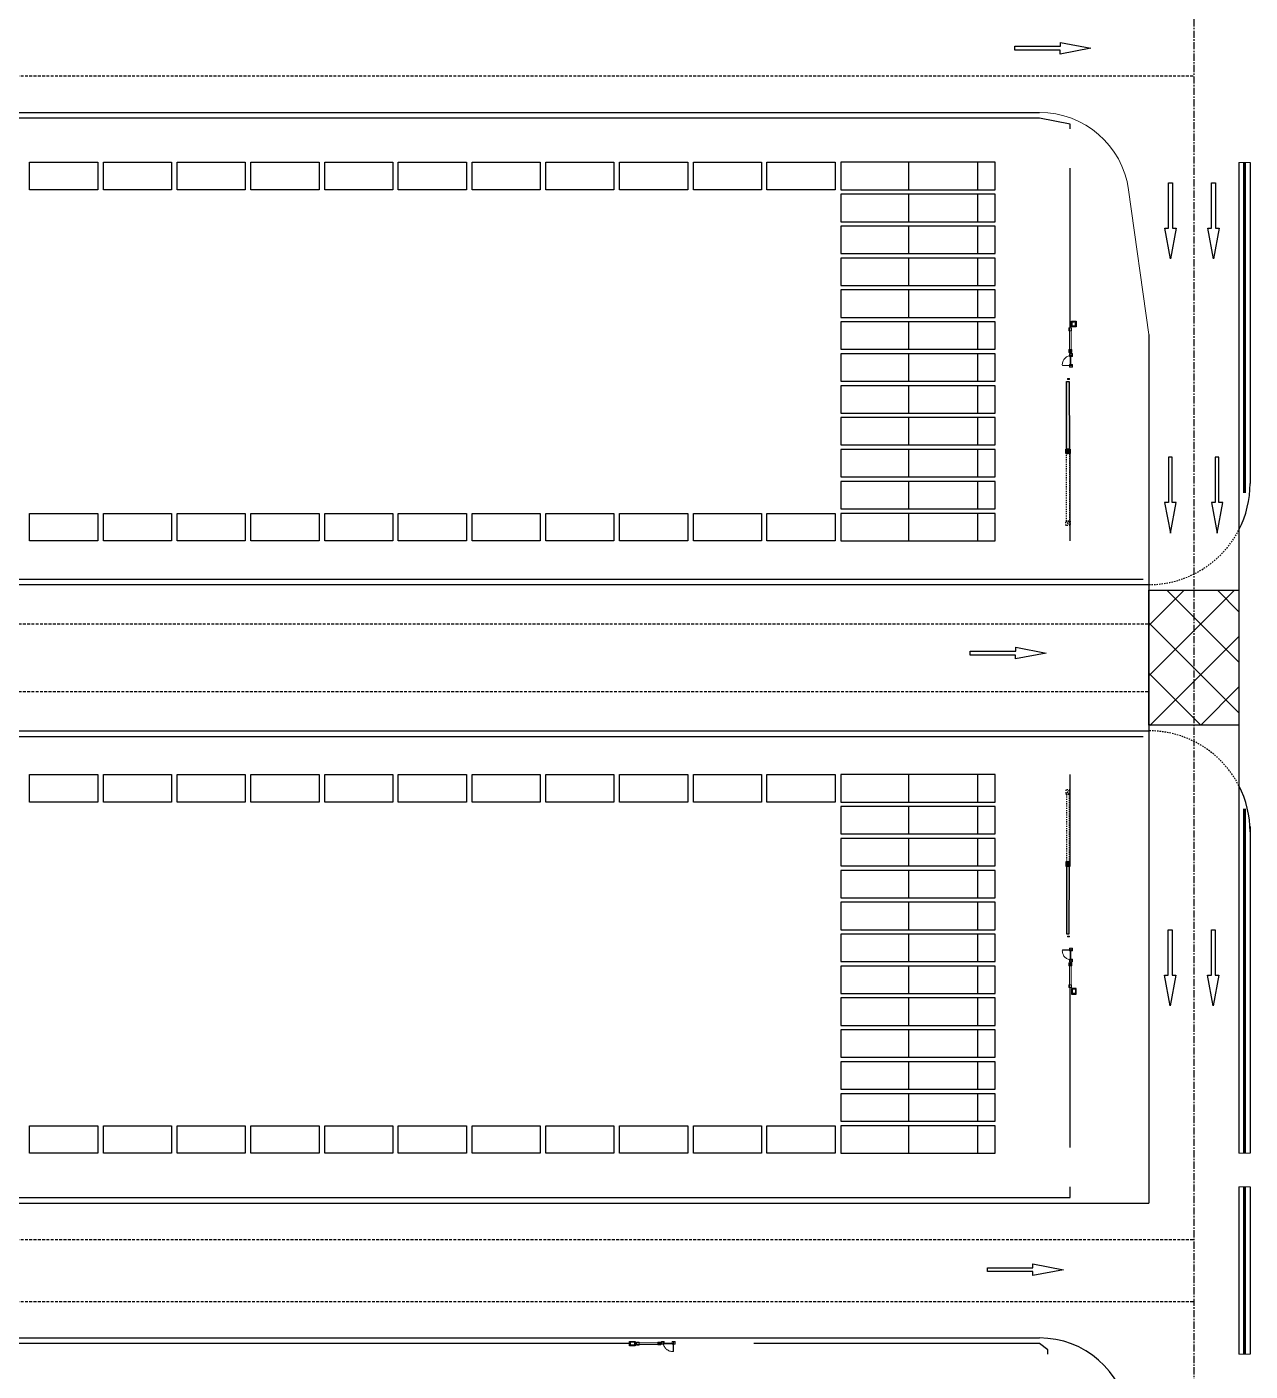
# Model space of a CAD drawing. Header units: millimetres. Extents: x -582 to 479, y -622 to 401.
# Drawn here: x 138.8 to 247.6, y -235.6 to -116.1 of the extents above; entities that cross this region are included whole.
import ezdxf

# ---------------------------------------------------------------- set-up
doc = ezdxf.new("R2010")
doc.units = ezdxf.units.MM
for name, pattern in [('CENTER', [50.8, 31.75, -6.35, 6.35, -6.35]), ('DASH', [0.35, 0.25, -0.1]), ('DASHED', [19.05, 12.7, -6.35]), ('HIDDEN2', [0.1875, 0.125, -0.0625])]:
    doc.linetypes.add(name, pattern=pattern)
for name, color, linetype in [('0001-佛渡-工艺-方案一-交汇区', 50, 'Continuous'), ('0001-佛渡-工艺-方案一-围网', 40, 'Continuous'), ('0001-佛渡-工艺-方案一-围网(内集卡一侧新增）', 40, 'Continuous'), ('0001-佛渡-平面-方案一道路中心线', 11, 'Continuous'), ('0001-佛渡-平面-方案一道路边界', 7, 'Continuous'), ('ECT', 1, 'Continuous'), ('ICT', 3, 'Continuous'), ('SLOT', 115, 'Continuous'), ('TX-箱区维修及人行门禁', 5, 'Continuous'), ('构造线', 131, 'Continuous')]:
    doc.layers.add(name, color=color, linetype=linetype)
doc.linetypes.add('FENCELINE2', pattern='A,0.25,-0.1,[132,ltypeshp.shx,S=0.1,R=0,X=-0.1,Y=0],-0.1,1', length=1.45)

# ---------------------------------------------------------------- blocks, each defined once
blk = doc.blocks.new('箱区维修人行通道及伸缩门')
h = blk.add_hatch(color=8)
h.dxf.hatch_style = 1
h.paths.add_polyline_path([(504133.76, 3299633.85), (504137.88, 3299629.48), (504137.69, 3299629.31), (504133.58, 3299633.68)])
h = blk.add_hatch(color=8)
h.dxf.hatch_style = 1
h.paths.add_polyline_path([(504137.64, 3299629.26), (504137.93, 3299629.53), (504138.2, 3299629.24), (504137.91, 3299628.97)])
at = {"color": 8}
for p, q in [((504138.2, 3299629.24, 0), (504137.64, 3299629.26, 0)), ((504137.91, 3299628.97, 0), (504137.93, 3299629.53, 0))]:
    blk.add_line(p, q, dxfattribs=at)
at = {"color": 8, "linetype": 'DASH', "ltscale": 0.1}
for p, q in [((504142.3, 3299624.31, 0), (504142.32, 3299624.87, 0)), ((504142.02, 3299624.6, 0), (504142.59, 3299624.58, 0))]:
    blk.add_line(p, q, dxfattribs=at)
at = {"color": 8, "elevation": 0}
for points in [[(504133.76, 3299633.85), (504137.88, 3299629.48), (504137.69, 3299629.31), (504133.58, 3299633.68)], [(504137.64, 3299629.26), (504137.93, 3299629.53), (504138.2, 3299629.24), (504137.91, 3299628.97)]]:
    blk.add_lwpolyline(points, close=True, dxfattribs=at)
at = {"color": 8, "linetype": 'DASH', "ltscale": 0.1, "elevation": 0}
for points in [[(504138.15, 3299629.19), (504142.26, 3299624.82), (504142.08, 3299624.65), (504137.97, 3299629.02)], [(504142.02, 3299624.6), (504142.32, 3299624.87), (504142.59, 3299624.58), (504142.3, 3299624.31)]]:
    blk.add_lwpolyline(points, close=True, dxfattribs=at)
blk = doc.blocks.new('双侧道闸')
at = {"color": 8, "linetype": 'Continuous', "lineweight": 25}
for p, q in [((0.45, -14.31), (0.19, -14.31)), ((0.19, -14.31), (0.19, -14.31)), ((0.19, -14.68), (0.19, -14.31)), ((0.24, -14.31), (0.24, -14.29)), ((0.24, -14.29), (0.37, -14.29)), ((0.37, -14.29), (0.37, -14.31)), ((0.47, -14.31), (0.45, -14.31)), ((0.47, -14.31), (0.47, -14.31)), ((0.47, -14.68), (0.47, -14.31)), ((0.19, -14.68), (0.19, -14.69)), ((0.45, -14.69), (0.19, -14.69)), ((0.47, -14.69), (0.45, -14.69)), ((0.47, -14.68), (0.47, -14.69))]:
    blk.add_line(p, q, dxfattribs=at)
at = {"color": 8}
blk.add_lwpolyline([(0.13, -14.74), (0.13, -14.24), (0.53, -14.24), (0.53, -14.74)], close=True, dxfattribs=at)
at = {"color": 8, "lineweight": 15}
for points in [[(0.13, -15.09), (0.13, -14.84), (-0.12, -14.84), (-0.12, -15.09)], [(-0.06, -17.02), (-0.06, -14.84), (0.09, -14.84), (0.09, -17.02)], [(0.14, -17.02), (0.14, -16.77), (-0.11, -16.77), (-0.11, -17.02)], [(0.2, -17.37), (0.2, -17.12), (-0.05, -17.12), (-0.05, -17.37)], [(0.2, -17.37), (0.2, -17.12), (-0.05, -17.12), (-0.05, -17.37)], [(-0.03, -16.82), (0.05, -16.82), (0.05, -16.98), (-0.03, -16.98)], [(0.2, -18.09), (0.2, -18.34), (-0.05, -18.34), (-0.05, -18.09)], [(0.2, -18.09), (0.2, -18.34), (-0.05, -18.34), (-0.05, -18.09)], [(-0.23, -19.42), (-0.23, -19.34), (-0.07, -19.34), (-0.07, -19.42)]]:
    blk.add_lwpolyline(points, close=True, dxfattribs=at)
at = {"color": 8, "linetype": 'HIDDEN2', "lineweight": 15, "ltscale": 20}
blk.add_lwpolyline([(0.05, -18.18), (0.05, -18.17), (-0.69, -18.17), (-0.69, -18.18)], close=True, dxfattribs=at)
blk.add_arc((0.15, -18.12), 0.844, 96.7046, 183.5614, dxfattribs=at)
at = {"layer": '构造线', "color": 8, "lineweight": 9}
for p, q in [((0, -18.14), (0, -17.29)), ((0, -18.14), (0, -17.29)), ((0.06, -18.14), (0.06, -17.29)), ((0.06, -18.14), (0.06, -17.29))]:
    blk.add_line(p, q, dxfattribs=at)
for points in [[(0, -17.27), (0, -17.14, -0.414214), (0.01, -17.13), (0.14, -17.13, -0.414214), (0.15, -17.14), (0.15, -17.27, -0.414214), (0.14, -17.28), (0.01, -17.28, -0.414214)], [(0, -17.27), (0, -17.14, -0.414214), (0.01, -17.13), (0.14, -17.13, -0.414214), (0.15, -17.14), (0.15, -17.27, -0.414214), (0.14, -17.28), (0.01, -17.28, -0.414214)], [(0, -18.19), (0, -18.32, 0.414214), (0.01, -18.33), (0.14, -18.33, 0.414214), (0.15, -18.32), (0.15, -18.19, 0.414214), (0.14, -18.18), (0.01, -18.18, 0.414214)], [(0, -18.19), (0, -18.32, 0.414214), (0.01, -18.33), (0.14, -18.33, 0.414214), (0.15, -18.32), (0.15, -18.19, 0.414214), (0.14, -18.18), (0.01, -18.18, 0.414214)]]:
    blk.add_lwpolyline(points, format="xyb", close=True, dxfattribs=at)
for points in [[(0, -17.29), (0, -17.34), (0.06, -17.34), (0.06, -17.29)], [(0, -17.29), (0, -17.34), (0.06, -17.34), (0.06, -17.29)], [(0, -18.08), (0, -18.14), (0.06, -18.14), (0.06, -18.08)], [(0, -18.08), (0, -18.14), (0.06, -18.14), (0.06, -18.08)]]:
    blk.add_lwpolyline(points, close=True, dxfattribs=at)
blk = doc.blocks.new('人行门禁-箱条中间南侧')
at = {"color": 8, "linetype": 'Continuous', "lineweight": 25}
for p, q in [((3.61, -0.15), (3.59, -0.15)), ((3.59, -0.15), (3.59, -0.28)), ((3.59, -0.28), (3.61, -0.28)), ((3.61, -0.05), (3.61, -0.05)), ((3.61, -0.05), (3.61, -0.07)), ((3.61, -0.05), (3.99, -0.05)), ((3.61, -0.07), (3.61, -0.33)), ((3.61, -0.33), (3.61, -0.33)), ((3.61, -0.33), (3.99, -0.33)), ((3.99, -0.05), (3.99, -0.05)), ((3.99, -0.05), (3.99, -0.07)), ((3.99, -0.07), (3.99, -0.33)), ((4.01, -0.15), (3.99, -0.15)), ((3.99, -0.28), (4.01, -0.28)), ((3.99, -0.33), (3.99, -0.33)), ((4.01, -0.28), (4.01, -0.15))]:
    blk.add_line(p, q, dxfattribs=at)
at = {"color": 8}
blk.add_lwpolyline([(3.55, -0.39), (4.05, -0.39), (4.05, 0.01), (3.55, 0.01)], close=True, dxfattribs=at)
at = {"color": 8, "lineweight": 15}
for points in [[(0.25, 0), (0, 0), (0, -0.25), (0.25, -0.25)], [(0.25, 0), (0, 0), (0, -0.25), (0.25, -0.25)], [(0.97, 0), (1.22, 0), (1.22, -0.25), (0.97, -0.25)], [(0.97, 0), (1.22, 0), (1.22, -0.25), (0.97, -0.25)], [(1.28, -0.06), (1.53, -0.06), (1.53, -0.31), (1.28, -0.31)], [(1.28, -0.26), (3.45, -0.26), (3.45, -0.11), (1.28, -0.11)], [(1.48, -0.23), (1.48, -0.15), (1.32, -0.15), (1.32, -0.23)], [(3.2, -0.07), (3.45, -0.07), (3.45, -0.32), (3.2, -0.32)]]:
    blk.add_lwpolyline(points, close=True, dxfattribs=at)
at = {"color": 8, "linetype": 'HIDDEN2', "lineweight": 15, "ltscale": 20}
blk.add_lwpolyline([(0.16, -0.16), (0.17, -0.16), (0.17, -0.89), (0.16, -0.89)], close=True, dxfattribs=at)
blk.add_arc((0.22, -0.05), 0.844, 266.4386, 353.2954, dxfattribs=at)
at = {"layer": '构造线', "color": 8, "lineweight": 9}
for p, q in [((0.2, -0.14), (1.05, -0.14)), ((0.2, -0.14), (1.05, -0.14)), ((0.2, -0.2), (1.05, -0.2)), ((0.2, -0.2), (1.05, -0.2))]:
    blk.add_line(p, q, dxfattribs=at)
for points in [[(0.15, -0.2), (0.02, -0.2, -0.414214), (0.01, -0.19), (0.01, -0.06, -0.414214), (0.02, -0.05), (0.15, -0.05, -0.414214), (0.16, -0.06), (0.16, -0.19, -0.414214)], [(0.15, -0.2), (0.02, -0.2, -0.414214), (0.01, -0.19), (0.01, -0.06, -0.414214), (0.02, -0.05), (0.15, -0.05, -0.414214), (0.16, -0.06), (0.16, -0.19, -0.414214)], [(1.07, -0.2), (1.2, -0.2, 0.414214), (1.21, -0.19), (1.21, -0.06, 0.414214), (1.2, -0.05), (1.07, -0.05, 0.414214), (1.06, -0.06), (1.06, -0.19, 0.414214)], [(1.07, -0.2), (1.2, -0.2, 0.414214), (1.21, -0.19), (1.21, -0.06, 0.414214), (1.2, -0.05), (1.07, -0.05, 0.414214), (1.06, -0.06), (1.06, -0.19, 0.414214)]]:
    blk.add_lwpolyline(points, format="xyb", close=True, dxfattribs=at)
for points in [[(0.26, -0.2), (0.2, -0.2), (0.2, -0.14), (0.26, -0.14)], [(0.26, -0.2), (0.2, -0.2), (0.2, -0.14), (0.26, -0.14)], [(1.05, -0.2), (0.99, -0.2), (0.99, -0.14), (1.05, -0.14)], [(1.05, -0.2), (0.99, -0.2), (0.99, -0.14), (1.05, -0.14)]]:
    blk.add_lwpolyline(points, close=True, dxfattribs=at)

msp = doc.modelspace()

# ---------------------------------------------------------------- hatches: boundary and pattern name
at = {"layer": '0001-佛渡-工艺-方案一-交汇区'}
h = msp.add_hatch(dxfattribs=at)
h.set_pattern_fill('ANSI37', color=50, angle=323.0204)
h.set_pattern_definition([(45, (-160.932, -61.4482), (-2.245064, 2.245064), []), (135, (-160.932, -61.4482), (-2.245064, -2.245064), [])])
h.paths.add_polyline_path([(246.57, -178.2), (238.57, -178.2), (238.57, -166.2), (246.57, -166.2)])

# ---------------------------------------------------------------- linework, layer by layer
for points in [[(238.57, -166.2), (246.57, -166.2), (246.57, -178.2), (238.57, -178.2)], [(246.57, -178.2), (238.57, -178.2), (238.57, -166.2), (246.57, -166.2)]]:
    msp.add_lwpolyline(points, close=True, dxfattribs=at)
at = {"layer": '0001-佛渡-工艺-方案一-围网', "linetype": 'FENCELINE2', "ltscale": 0.25, "flags": 128}
for points in [[(231.57, -125.15), (231.57, -124.75), (228.84, -124.2), (31.97, -124.2)], [(31.97, -220.2), (231.57, -220.2), (231.57, -219.25)], [(192.38, -233.2), (31.97, -233.2)], [(229.57, -234.15), (229.57, -233.75), (228.84, -233.2), (203.43, -233.2)]]:
    msp.add_lwpolyline(points, dxfattribs=at)
at = {"layer": '0001-佛渡-工艺-方案一-围网', "linetype": 'FENCELINE2', "ltscale": 0.25}
for points in [[(231.57, -142.87), (231.57, -128.65)], [(231.57, -161.8), (231.57, -153.65)], [(231.57, -190.35), (231.57, -182.6)], [(231.57, -215.75), (231.57, -201.53)]]:
    msp.add_lwpolyline(points, dxfattribs=at)
at = {"layer": '0001-佛渡-工艺-方案一-围网', "linetype": 'FENCELINE2', "ltscale": 0.25, "const_width": 0.25}
for points in [[(247.07, -157.55), (247.07, -128.15)], [(247.07, -216.25), (247.07, -185.63)], [(247.07, -234.15), (247.07, -219.25)]]:
    msp.add_lwpolyline(points, dxfattribs=at)
at = {"layer": '0001-佛渡-工艺-方案一-围网(内集卡一侧新增）', "linetype": 'FENCELINE2', "ltscale": 0.25}
for p, q in [((-176.93, -165.2), (238.07, -165.2)), ((-176.93, -179.2), (238.07, -179.2))]:
    msp.add_line(p, q, dxfattribs=at)
at = {"layer": '0001-佛渡-平面-方案一道路中心线', "color": 11, "linetype": 'DASHED', "ltscale": 0.02}
for p, q in [((-181.43, -120.45), (242.57, -120.45)), ((-177.43, -169.2), (238.57, -169.2)), ((-177.43, -175.2), (238.57, -175.2)), ((-181.43, -223.95), (242.57, -223.95)), ((-181.43, -229.45), (242.57, -229.45))]:
    msp.add_line(p, q, dxfattribs=at)
at = {"layer": '0001-佛渡-平面-方案一道路边界', "color": 11, "linetype": 'CENTER', "ltscale": 0.02}
msp.add_line((242.57, 57.3), (242.57, -326.95), dxfattribs=at)
at = {"layer": '0001-佛渡-平面-方案一道路边界', "color": 7}
for p, q in [((-167.7, -123.7), (228.84, -123.7)), ((-177.43, -165.7), (238.57, -165.7)), ((-177.43, -178.7), (238.57, -178.7)), ((-177.43, -220.7), (238.57, -220.7)), ((-167.7, -232.7), (228.84, -232.7))]:
    msp.add_line(p, q, dxfattribs=at)
at = {"layer": '0001-佛渡-平面-方案一道路边界'}
for p, q in [((246.57, -128.15), (246.57, -216.25)), ((247.57, -128.15), (247.57, -156.7)), ((238.57, -143.45), (238.57, -220.7)), ((247.57, -187.2), (247.57, -216.25)), ((246.57, -219.25), (246.57, -234.15)), ((247.57, -219.25), (247.57, -234.15))]:
    msp.add_line(p, q, dxfattribs=at)
at = {"layer": '0001-佛渡-平面-方案一道路边界', "lineweight": 5}
for p, q in [((246.57, -128.15), (247.57, -128.15)), ((238.57, -143.45, 0), (236.76, -130.58, 0)), ((246.57, -216.25), (247.57, -216.25)), ((246.57, -219.25), (247.57, -219.25)), ((246.57, -234.15), (247.57, -234.15))]:
    msp.add_line(p, q, dxfattribs=at)
msp.add_arc((228.84, -131.7, 0), 8, 8, 90, dxfattribs=at)
at = {"layer": '0001-佛渡-平面-方案一道路边界'}
for centre, radius, start, end in [((238.57, -156.7), 9, 332.734, 360), ((238.57, -187.7), 9, 360, 27.266), ((228.84, -240.7), 8, 8, 90)]:
    msp.add_arc(centre, radius, start, end, dxfattribs=at)
at = {"layer": '0001-佛渡-平面-方案一道路边界', "linetype": 'DASH', "ltscale": 0.5}
for centre, start, end in [((238.57, -156.7), 270, 332.734), ((238.57, -187.7), 27.266, 90)]:
    msp.add_arc(centre, 9, start, end, dxfattribs=at)
at = {"layer": 'ECT', "color": 1}
for points in [[(226.64, -117.82), (230.69, -117.82), (230.69, -117.48), (233.41, -118), (230.68, -118.51), (230.68, -118.16), (226.64, -118.16), (226.64, -117.82)], [(240.66, -129.95), (240.66, -133.99), (240.99, -133.99), (240.48, -136.72), (239.97, -133.99), (240.31, -133.99), (240.31, -129.95), (240.66, -129.95)], [(244.49, -129.95), (244.49, -133.99), (244.82, -133.99), (244.31, -136.72), (243.8, -133.99), (244.14, -133.99), (244.14, -129.95), (244.49, -129.95)], [(240.3, -154.35), (240.3, -158.39), (239.96, -158.39), (240.48, -161.12), (240.99, -158.39), (240.64, -158.39), (240.64, -154.35), (240.3, -154.35)], [(244.45, -154.35), (244.45, -158.39), (244.12, -158.39), (244.63, -161.12), (245.14, -158.39), (244.8, -158.39), (244.8, -154.35), (244.45, -154.35)], [(240.63, -196.39), (240.63, -200.44), (240.97, -200.44), (240.45, -203.16), (239.94, -200.43), (240.28, -200.43), (240.28, -196.39), (240.63, -196.39)], [(244.46, -196.39), (244.46, -200.44), (244.8, -200.44), (244.28, -203.16), (243.77, -200.43), (244.12, -200.43), (244.12, -196.39), (244.46, -196.39)], [(224.2, -226.46), (228.25, -226.46), (228.25, -226.12), (230.97, -226.63), (228.24, -227.14), (228.24, -226.8), (224.2, -226.8), (224.2, -226.46)]]:
    msp.add_lwpolyline(points, dxfattribs=at)
at = {"layer": 'ICT', "color": 3}
msp.add_lwpolyline([(222.67, -171.61), (226.72, -171.61), (226.72, -171.27), (229.44, -171.79), (226.71, -172.3), (226.71, -171.96), (222.67, -171.96), (222.67, -171.61)], dxfattribs=at)
at = {"layer": 'SLOT', "color": 115, "flags": 128}
for points in [[(139.02, -128.14), (145.08, -128.14), (145.08, -130.58), (139.02, -130.58)], [(145.58, -128.14), (151.64, -128.14), (151.64, -130.58), (145.58, -130.58)], [(152.14, -128.14), (158.2, -128.14), (158.2, -130.58), (152.14, -130.58)], [(158.7, -128.14), (164.76, -128.14), (164.76, -130.58), (158.7, -130.58)], [(165.26, -128.14), (171.31, -128.14), (171.31, -130.58), (165.26, -130.58)], [(171.81, -128.14), (177.87, -128.14), (177.87, -130.58), (171.81, -130.58)], [(178.37, -128.14), (184.43, -128.14), (184.43, -130.58), (178.37, -130.58)], [(184.93, -128.14), (190.99, -128.14), (190.99, -130.58), (184.93, -130.58)], [(191.49, -128.14), (197.55, -128.14), (197.55, -130.58), (191.49, -130.58)], [(198.05, -128.14), (204.1, -128.14), (204.1, -130.58), (198.05, -130.58)], [(204.6, -128.14), (210.66, -128.14), (210.66, -130.58), (204.6, -130.58)], [(223.35, -128.14), (211.16, -128.14), (211.16, -130.58), (223.35, -130.58)], [(217.22, -128.14), (211.16, -128.14), (211.16, -130.58), (217.22, -130.58)], [(224.88, -128.14), (211.16, -128.14), (211.16, -130.58), (224.88, -130.58)], [(223.35, -130.98), (211.16, -130.98), (211.16, -133.42), (223.35, -133.42)], [(217.22, -130.98), (211.16, -130.98), (211.16, -133.42), (217.22, -133.42)], [(224.88, -130.98), (211.16, -130.98), (211.16, -133.42), (224.88, -133.42)], [(223.35, -133.82), (211.16, -133.82), (211.16, -136.26), (223.35, -136.26)], [(217.22, -133.82), (211.16, -133.82), (211.16, -136.26), (217.22, -136.26)], [(224.88, -133.82), (211.16, -133.82), (211.16, -136.26), (224.88, -136.26)], [(223.35, -136.66), (211.16, -136.66), (211.16, -139.09), (223.35, -139.09)], [(217.22, -136.66), (211.16, -136.66), (211.16, -139.09), (217.22, -139.09)], [(224.88, -136.66), (211.16, -136.66), (211.16, -139.09), (224.88, -139.09)], [(223.35, -139.49), (211.16, -139.49), (211.16, -141.93), (223.35, -141.93)], [(217.22, -139.49), (211.16, -139.49), (211.16, -141.93), (217.22, -141.93)], [(224.88, -139.49), (211.16, -139.49), (211.16, -141.93), (224.88, -141.93)], [(223.35, -142.33), (211.16, -142.33), (211.16, -144.77), (223.35, -144.77)], [(217.22, -142.33), (211.16, -142.33), (211.16, -144.77), (217.22, -144.77)], [(224.88, -142.33), (211.16, -142.33), (211.16, -144.77), (224.88, -144.77)], [(223.35, -145.17), (211.16, -145.17), (211.16, -147.61), (223.35, -147.61)], [(217.22, -145.17), (211.16, -145.17), (211.16, -147.61), (217.22, -147.61)], [(224.88, -145.17), (211.16, -145.17), (211.16, -147.61), (224.88, -147.61)], [(223.35, -148.01), (211.16, -148.01), (211.16, -150.45), (223.35, -150.45)], [(217.22, -148.01), (211.16, -148.01), (211.16, -150.45), (217.22, -150.45)], [(224.88, -148.01), (211.16, -148.01), (211.16, -150.45), (224.88, -150.45)], [(223.35, -150.85), (211.16, -150.85), (211.16, -153.28), (223.35, -153.28)], [(217.22, -150.85), (211.16, -150.85), (211.16, -153.28), (217.22, -153.28)], [(224.88, -150.85), (211.16, -150.85), (211.16, -153.28), (224.88, -153.28)], [(223.35, -153.68), (211.16, -153.68), (211.16, -156.12), (223.35, -156.12)], [(217.22, -153.68), (211.16, -153.68), (211.16, -156.12), (217.22, -156.12)], [(224.88, -153.68), (211.16, -153.68), (211.16, -156.12), (224.88, -156.12)], [(223.35, -156.52), (211.16, -156.52), (211.16, -158.96), (223.35, -158.96)], [(217.22, -156.52), (211.16, -156.52), (211.16, -158.96), (217.22, -158.96)], [(224.88, -156.52), (211.16, -156.52), (211.16, -158.96), (224.88, -158.96)], [(139.02, -159.36), (145.08, -159.36), (145.08, -161.8), (139.02, -161.8)], [(145.58, -159.36), (151.64, -159.36), (151.64, -161.8), (145.58, -161.8)], [(152.14, -159.36), (158.2, -159.36), (158.2, -161.8), (152.14, -161.8)], [(158.7, -159.36), (164.76, -159.36), (164.76, -161.8), (158.7, -161.8)], [(165.26, -159.36), (171.31, -159.36), (171.31, -161.8), (165.26, -161.8)], [(171.81, -159.36), (177.87, -159.36), (177.87, -161.8), (171.81, -161.8)], [(178.37, -159.36), (184.43, -159.36), (184.43, -161.8), (178.37, -161.8)], [(184.93, -159.36), (190.99, -159.36), (190.99, -161.8), (184.93, -161.8)], [(191.49, -159.36), (197.55, -159.36), (197.55, -161.8), (191.49, -161.8)], [(198.05, -159.36), (204.1, -159.36), (204.1, -161.8), (198.05, -161.8)], [(204.6, -159.36), (210.66, -159.36), (210.66, -161.8), (204.6, -161.8)], [(223.35, -159.36), (211.16, -159.36), (211.16, -161.8), (223.35, -161.8)], [(217.22, -159.36), (211.16, -159.36), (211.16, -161.8), (217.22, -161.8)], [(224.88, -159.36), (211.16, -159.36), (211.16, -161.8), (224.88, -161.8)], [(139.02, -182.6), (145.08, -182.6), (145.08, -185.04), (139.02, -185.04)], [(145.58, -182.6), (151.64, -182.6), (151.64, -185.04), (145.58, -185.04)], [(152.14, -182.6), (158.2, -182.6), (158.2, -185.04), (152.14, -185.04)], [(158.7, -182.6), (164.76, -182.6), (164.76, -185.04), (158.7, -185.04)], [(165.26, -182.6), (171.31, -182.6), (171.31, -185.04), (165.26, -185.04)], [(171.81, -182.6), (177.87, -182.6), (177.87, -185.04), (171.81, -185.04)], [(178.37, -182.6), (184.43, -182.6), (184.43, -185.04), (178.37, -185.04)], [(184.93, -182.6), (190.99, -182.6), (190.99, -185.04), (184.93, -185.04)], [(191.49, -182.6), (197.55, -182.6), (197.55, -185.04), (191.49, -185.04)], [(198.05, -182.6), (204.1, -182.6), (204.1, -185.04), (198.05, -185.04)], [(204.6, -182.6), (210.66, -182.6), (210.66, -185.04), (204.6, -185.04)], [(223.35, -182.6), (211.16, -182.6), (211.16, -185.04), (223.35, -185.04)], [(217.22, -182.6), (211.16, -182.6), (211.16, -185.04), (217.22, -185.04)], [(224.88, -182.6), (211.16, -182.6), (211.16, -185.04), (224.88, -185.04)], [(223.35, -185.44), (211.16, -185.44), (211.16, -187.87), (223.35, -187.87)], [(217.22, -185.44), (211.16, -185.44), (211.16, -187.87), (217.22, -187.87)], [(224.88, -185.44), (211.16, -185.44), (211.16, -187.87), (224.88, -187.87)], [(223.35, -188.27), (211.16, -188.27), (211.16, -190.71), (223.35, -190.71)], [(217.22, -188.27), (211.16, -188.27), (211.16, -190.71), (217.22, -190.71)], [(224.88, -188.27), (211.16, -188.27), (211.16, -190.71), (224.88, -190.71)], [(223.35, -191.11), (211.16, -191.11), (211.16, -193.55), (223.35, -193.55)], [(217.22, -191.11), (211.16, -191.11), (211.16, -193.55), (217.22, -193.55)], [(224.88, -191.11), (211.16, -191.11), (211.16, -193.55), (224.88, -193.55)], [(223.35, -193.95), (211.16, -193.95), (211.16, -196.39), (223.35, -196.39)], [(217.22, -193.95), (211.16, -193.95), (211.16, -196.39), (217.22, -196.39)], [(224.88, -193.95), (211.16, -193.95), (211.16, -196.39), (224.88, -196.39)], [(223.35, -196.79), (211.16, -196.79), (211.16, -199.23), (223.35, -199.23)], [(217.22, -196.79), (211.16, -196.79), (211.16, -199.23), (217.22, -199.23)], [(224.88, -196.79), (211.16, -196.79), (211.16, -199.23), (224.88, -199.23)], [(223.35, -199.63), (211.16, -199.63), (211.16, -202.06), (223.35, -202.06)], [(217.22, -199.63), (211.16, -199.63), (211.16, -202.06), (217.22, -202.06)], [(224.88, -199.63), (211.16, -199.63), (211.16, -202.06), (224.88, -202.06)], [(223.35, -202.46), (211.16, -202.46), (211.16, -204.9), (223.35, -204.9)], [(217.22, -202.46), (211.16, -202.46), (211.16, -204.9), (217.22, -204.9)], [(224.88, -202.46), (211.16, -202.46), (211.16, -204.9), (224.88, -204.9)], [(223.35, -205.3), (211.16, -205.3), (211.16, -207.74), (223.35, -207.74)], [(217.22, -205.3), (211.16, -205.3), (211.16, -207.74), (217.22, -207.74)], [(224.88, -205.3), (211.16, -205.3), (211.16, -207.74), (224.88, -207.74)], [(223.35, -208.14), (211.16, -208.14), (211.16, -210.58), (223.35, -210.58)], [(217.22, -208.14), (211.16, -208.14), (211.16, -210.58), (217.22, -210.58)], [(224.88, -208.14), (211.16, -208.14), (211.16, -210.58), (224.88, -210.58)], [(223.35, -210.98), (211.16, -210.98), (211.16, -213.42), (223.35, -213.42)], [(217.22, -210.98), (211.16, -210.98), (211.16, -213.42), (217.22, -213.42)], [(224.88, -210.98), (211.16, -210.98), (211.16, -213.42), (224.88, -213.42)], [(139.02, -213.82), (145.08, -213.82), (145.08, -216.25), (139.02, -216.25)], [(145.58, -213.82), (151.64, -213.82), (151.64, -216.25), (145.58, -216.25)], [(152.14, -213.82), (158.2, -213.82), (158.2, -216.25), (152.14, -216.25)], [(158.7, -213.82), (164.76, -213.82), (164.76, -216.25), (158.7, -216.25)], [(165.26, -213.82), (171.31, -213.82), (171.31, -216.25), (165.26, -216.25)], [(171.81, -213.82), (177.87, -213.82), (177.87, -216.25), (171.81, -216.25)], [(178.37, -213.82), (184.43, -213.82), (184.43, -216.25), (178.37, -216.25)], [(184.93, -213.82), (190.99, -213.82), (190.99, -216.25), (184.93, -216.25)], [(191.49, -213.82), (197.55, -213.82), (197.55, -216.25), (191.49, -216.25)], [(198.05, -213.82), (204.1, -213.82), (204.1, -216.25), (198.05, -216.25)], [(204.6, -213.82), (210.66, -213.82), (210.66, -216.25), (204.6, -216.25)], [(223.35, -213.82), (211.16, -213.82), (211.16, -216.25), (223.35, -216.25)], [(217.22, -213.82), (211.16, -213.82), (211.16, -216.25), (217.22, -216.25)], [(224.88, -213.82), (211.16, -213.82), (211.16, -216.25), (224.88, -216.25)]]:
    msp.add_lwpolyline(points, close=True, dxfattribs=at)

# ---------------------------------------------------------------- block references
at = {"layer": 'TX-箱区维修及人行门禁'}
for name, p, rotation in [('双侧道闸', (231.56, -128.03), 359.9999987970886), ('箱区维修人行通道及伸缩门', (-2627750.17, -2058167.76, 0), 316.751885540802)]:
    msp.add_blockref(name, p, dxfattribs=dict(at, rotation=rotation))
at = {"layer": 'TX-箱区维修及人行门禁', "xscale": -1}
for name, p, rotation in [('箱区维修人行通道及伸缩门', (-2627750.17, 2057823.37, 0), 223.2481144414581), ('双侧道闸', (231.56, -216.37), 180.0000002424623)]:
    msp.add_blockref(name, p, dxfattribs=dict(at, rotation=rotation))
at = {"layer": 'TX-箱区维修及人行门禁', "color": 2, "xscale": -1, "rotation": 1.2606180896e-06}
msp.add_blockref('人行门禁-箱条中间南侧', (196.43, -233.01), dxfattribs=at)

doc.saveas('drawing.dxf')
